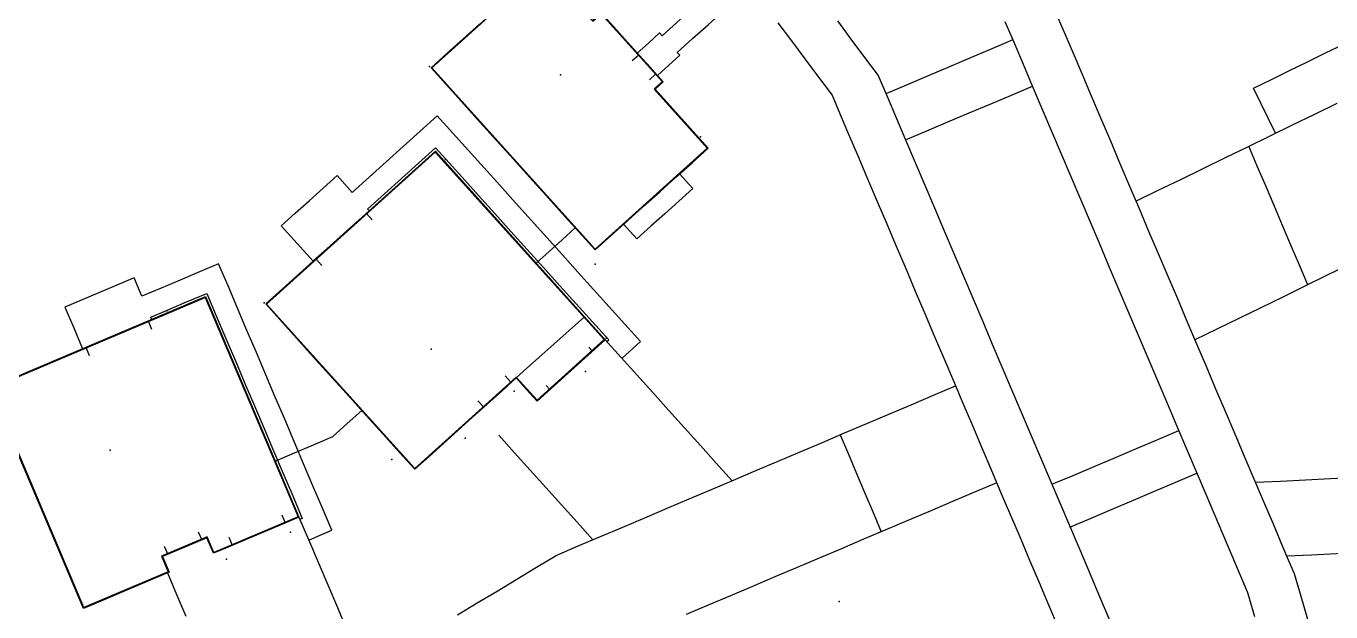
# Model space of a CAD drawing. Header units: metres. Extents: x 337936 to 338469, y 373266 to 374026.
# Drawn here: x 338107.8 to 338159.8, y 373500.3 to 373523.6 of the extents above; entities that cross this region are included whole.
import ezdxf

# ---------------------------------------------------------------- set-up
doc = ezdxf.new("R2010")
doc.units = ezdxf.units.M
for name, color, linetype in [('3D_LINES', 3, 'Continuous'), ('3D_Points', 1, 'Continuous'), ('PLOTS EXTERNAL LEVEL', 6, 'Continuous'), ('PLOTS FFL', 5, 'Continuous')]:
    doc.layers.add(name, color=color, linetype=linetype)

msp = doc.modelspace()

# ---------------------------------------------------------------- linework, layer by layer
at = {"layer": '3D_LINES'}
for points in [[(338136.158, 373525.928, 34.294), (338135.56, 373525.39, 34.292), (338134.963, 373524.852, 34.289), (338134.365, 373524.314, 34.286), (338133.768, 373523.776, 34.283), (338133.17, 373523.238, 34.28), (338133.07, 373523.35, 34.28), (338132.624, 373522.948, 34.278), (338132.178, 373522.547, 34.276), (338132.58, 373522.101, 34.276), (338132.981, 373521.655, 34.276), (338133.427, 373522.057, 34.278), (338133.873, 373522.458, 34.28), (338133.773, 373522.57, 34.28), (338134.386, 373523.122, 34.283), (338134.999, 373523.674, 34.286), (338135.612, 373524.225, 34.289), (338136.225, 373524.777, 34.292), (338136.838, 373525.329, 34.295)], [(338123.954, 373521.96, 34.041), (338124.608, 373521.233, 34.055), (338125.262, 373520.506, 34.068), (338125.917, 373519.78, 34.082), (338126.571, 373519.053, 34.096), (338127.225, 373518.327, 34.109), (338127.879, 373517.6, 34.123), (338128.534, 373516.873, 34.136), (338129.188, 373516.147, 34.15), (338129.842, 373515.42, 34.163), (338130.496, 373514.693, 34.177), (338131.14, 373515.273, 34.189), (338131.784, 373515.853, 34.201), (338132.428, 373516.433, 34.213), (338133.072, 373517.012, 34.225), (338133.716, 373517.592, 34.237), (338134.36, 373518.172, 34.249), (338135.004, 373518.752, 34.261), (338134.638, 373519.157, 34.269), (338134.055, 373519.805, 34.269), (338133.472, 373520.452, 34.269), (338132.889, 373521.1, 34.269), (338133.216, 373521.394, 34.269), (338132.597, 373522.082, 34.269), (338131.977, 373522.77, 34.269), (338131.358, 373523.458, 34.27), (338130.739, 373524.146, 34.27)], [(338140.154, 373523.83, 34.301), (338140.697, 373523.103, 34.302), (338141.241, 373522.376, 34.302), (338141.785, 373521.648, 34.303), (338142.148, 373520.793, 34.304), (338142.511, 373519.937, 34.304), (338142.875, 373519.081, 34.304), (338143.259, 373518.176, 34.305), (338143.643, 373517.271, 34.305), (338144.027, 373516.366, 34.306), (338144.411, 373515.461, 34.306), (338144.795, 373514.556, 34.307), (338145.18, 373513.651, 34.307), (338145.564, 373512.746, 34.307), (338145.948, 373511.841, 34.308), (338146.332, 373510.936, 34.301), (338146.716, 373510.031, 34.285), (338147.101, 373509.126, 34.269), (338147.485, 373508.221, 34.253), (338147.869, 373507.316, 34.237), (338148.253, 373506.411, 34.222), (338148.637, 373505.506, 34.225), (338149.021, 373504.601, 34.263), (338149.406, 373503.695, 34.301), (338149.79, 373502.79, 34.339), (338150.124, 373502.004, 34.358), (338150.457, 373501.217, 34.36), (338150.791, 373500.431, 34.355), (338151.125, 373499.644, 34.348)], [(338148.964, 373523.93, 34.332), (338149.239, 373523.282, 34.332), (338149.515, 373522.633, 34.332), (338149.896, 373521.735, 34.333), (338150.278, 373520.836, 34.333), (338150.659, 373519.937, 34.334), (338151.04, 373519.039, 34.323), (338151.422, 373518.14, 34.307), (338151.803, 373517.242, 34.291), (338152.185, 373516.343, 34.276), (338152.566, 373515.445, 34.26), (338152.947, 373514.546, 34.244), (338153.329, 373513.648, 34.228), (338153.71, 373512.749, 34.213), (338154.092, 373511.85, 34.197), (338154.473, 373510.952, 34.181), (338154.854, 373510.053, 34.166), (338155.236, 373509.155, 34.19), (338155.617, 373508.256, 34.228), (338155.999, 373507.358, 34.266), (338156.38, 373506.459, 34.304), (338156.762, 373505.561, 34.342), (338157.143, 373504.662, 34.38), (338157.524, 373503.763, 34.418), (338157.906, 373502.865, 34.422), (338158.134, 373502.327, 34.424), (338158.363, 373501.788, 34.425), (338158.634, 373500.874, 34.421), (338158.904, 373499.96, 34.412)], [(338125.885, 373523.699, 34.139), (338125.241, 373523.119, 34.107), (338124.598, 373522.54, 34.074), (338123.954, 373521.96, 34.041)], [(338137.784, 373523.756, 33.382), (338138.324, 373523.034, 33.382), (338138.864, 373522.311, 33.382), (338139.404, 373521.589, 33.382), (338139.944, 373520.867, 33.382), (338140.273, 373520.091, 33.382), (338140.603, 373519.315, 33.382), (338140.982, 373518.42, 33.382), (338141.362, 373517.526, 33.382), (338141.742, 373516.631, 33.382), (338142.122, 373515.737, 33.382), (338142.501, 373514.842, 33.382), (338142.881, 373513.948, 33.382), (338143.261, 373513.053, 33.382), (338143.64, 373512.159, 33.382), (338144.02, 373511.264, 33.382), (338144.4, 373510.37, 33.382), (338144.779, 373509.475, 33.382), (338145.159, 373508.581, 33.382), (338145.539, 373507.686, 33.382), (338145.919, 373506.792, 33.382), (338146.298, 373505.897, 33.382), (338146.678, 373505.003, 33.382), (338147.058, 373504.108, 33.382), (338147.437, 373503.214, 33.382), (338147.817, 373502.319, 33.382), (338148.197, 373501.424, 33.382), (338148.576, 373500.53, 33.382), (338148.956, 373499.635, 33.382)], [(338156.804, 373500.052, 34.397), (338156.522, 373501.007, 34.406), (338156.188, 373501.793, 34.407), (338155.854, 373502.58, 34.405), (338155.52, 373503.366, 34.403), (338155.186, 373504.153, 34.37), (338154.852, 373504.939, 34.336), (338154.468, 373505.844, 34.298), (338154.084, 373506.75, 34.26), (338153.7, 373507.655, 34.222), (338153.316, 373508.56, 34.183), (338152.932, 373509.465, 34.187), (338152.547, 373510.37, 34.203), (338152.163, 373511.275, 34.219), (338151.779, 373512.18, 34.235), (338151.395, 373513.085, 34.251), (338151.011, 373513.99, 34.266), (338150.627, 373514.895, 34.282), (338150.242, 373515.8, 34.298), (338149.858, 373516.705, 34.314), (338149.474, 373517.61, 34.327), (338149.09, 373518.515, 34.326), (338148.706, 373519.42, 34.326), (338148.322, 373520.325, 34.326), (338147.937, 373521.23, 34.325), (338147.574, 373522.086, 34.325), (338147.211, 373522.942, 34.324), (338146.848, 373523.797, 34.324)], [(338147.156, 373523.071, 34.324), (338146.312, 373522.713, 34.321), (338145.468, 373522.355, 34.317), (338144.625, 373521.997, 34.314), (338143.781, 373521.639, 34.311), (338142.937, 373521.281, 34.307), (338142.093, 373520.922, 34.304)], [(338157.623, 373519.349, 34.23), (338157.33, 373519.948, 34.241), (338157.038, 373520.548, 34.252), (338156.746, 373521.147, 34.263), (338157.465, 373521.497, 34.26), (338158.184, 373521.848, 34.261), (338158.903, 373522.199, 34.262), (338159.622, 373522.55, 34.263), (338160.341, 373522.9, 34.222), (338160.633, 373522.301, 34.205), (338160.926, 373521.702, 34.189), (338161.218, 373521.103, 34.173)], [(338131.976, 373522.245, 34.275), (338132.238, 373522.481, 34.276)], [(338132.66, 373521.485, 34.275), (338132.922, 373521.721, 34.276)], [(338142.875, 373519.081, 34.304), (338143.718, 373519.44, 34.308), (338144.562, 373519.798, 34.311), (338145.406, 373520.156, 34.315), (338146.25, 373520.514, 34.318), (338147.094, 373520.872, 34.322), (338147.937, 373521.23, 34.325)], [(338152.06, 373516.636, 34.281), (338152.951, 373517.071, 34.273), (338153.842, 373517.505, 34.264), (338154.733, 373517.94, 34.256), (338155.624, 373518.374, 34.248), (338156.515, 373518.809, 34.24), (338157.406, 373519.244, 34.232), (338158.297, 373519.678, 34.223), (338159.188, 373520.113, 34.223), (338160.079, 373520.547, 34.224)], [(338130.963, 373511.037, 34.04), (338131.038, 373511.103, 34.039), (338130.388, 373511.824, 34.039), (338129.739, 373512.545, 34.04), (338129.09, 373513.266, 34.04), (338128.441, 373513.987, 34.041), (338127.792, 373514.708, 34.041), (338127.142, 373515.429, 34.041), (338126.493, 373516.15, 34.042), (338125.844, 373516.871, 34.042), (338125.195, 373517.592, 34.043), (338124.546, 373518.313, 34.043), (338124.135, 373518.769, 34.043), (338123.456, 373518.157, 34.043), (338122.776, 373517.545, 34.043), (338122.097, 373516.933, 34.043), (338121.417, 373516.322, 34.043), (338121.484, 373516.247, 34.043), (338120.927, 373515.745, 34.043), (338120.37, 373515.244, 34.043), (338119.812, 373514.742, 34.043), (338119.255, 373514.24, 34.043), (338118.62, 373514.946, 34.043), (338117.984, 373515.651, 34.043), (338118.542, 373516.153, 34.043), (338119.099, 373516.655, 34.043), (338119.656, 373517.157, 34.043), (338120.214, 373517.659, 34.043), (338120.815, 373516.99, 34.043), (338121.493, 373517.6, 34.043), (338122.17, 373518.21, 34.043), (338122.847, 373518.82, 34.043), (338123.525, 373519.43, 34.043), (338124.202, 373520.04, 34.043), (338124.826, 373519.347, 34.043), (338125.449, 373518.655, 34.043), (338126.073, 373517.962, 34.043), (338126.696, 373517.27, 34.043), (338127.32, 373516.577, 34.043), (338127.944, 373515.885, 34.043), (338128.567, 373515.192, 34.043), (338129.191, 373514.5, 34.043), (338129.814, 373513.807, 34.043), (338130.438, 373513.114, 34.043), (338131.061, 373512.422, 34.043), (338131.685, 373511.729, 34.043), (338132.309, 373511.037, 34.043), (338131.565, 373510.368, 34.043)], [(338158.908, 373513.3, 34.143), (338158.573, 373514.091, 34.156), (338158.237, 373514.881, 34.17), (338157.902, 373515.671, 34.184), (338157.566, 373516.461, 34.198), (338157.231, 373517.251, 34.212), (338156.896, 373518.041, 34.226), (338156.56, 373518.831, 34.239)], [(338130.896, 373511.111, 34.041), (338130.364, 373510.631, 34.041), (338129.832, 373510.152, 34.041), (338129.281, 373509.657, 34.041), (338128.731, 373509.161, 34.041), (338128.181, 373508.666, 34.042), (338127.767, 373509.126, 34.042), (338127.353, 373509.585, 34.042), (338126.772, 373509.063, 34.042), (338126.191, 373508.54, 34.042), (338125.611, 373508.017, 34.042), (338125.03, 373507.494, 34.042), (338124.455, 373506.976, 34.042), (338123.879, 373506.458, 34.043), (338123.304, 373505.94, 34.043), (338122.701, 373506.609, 34.044), (338122.034, 373507.35, 34.035), (338121.366, 373508.091, 34.026), (338120.699, 373508.832, 34.017), (338120.032, 373509.573, 34.008), (338119.365, 373510.314, 33.999), (338118.698, 373511.055, 33.99), (338118.031, 373511.796, 33.982), (338117.364, 373512.537, 33.973), (338118.04, 373513.146, 33.973), (338118.716, 373513.755, 33.973), (338119.393, 373514.364, 33.973), (338120.069, 373514.973, 33.973), (338120.746, 373515.582, 33.973), (338121.422, 373516.191, 33.973), (338122.099, 373516.801, 33.973), (338122.775, 373517.41, 33.973), (338123.452, 373518.019, 33.973), (338124.128, 373518.628, 33.973)], [(338133.866, 373517.727, 34.227), (338134.393, 373517.142, 34.241), (338133.835, 373516.639, 34.215), (338133.277, 373516.137, 34.19), (338132.719, 373515.635, 34.161), (338132.161, 373515.133, 34.132), (338131.634, 373515.718, 34.121)], [(338121.377, 373516.15, 34.018), (338121.612, 373515.888, 34.022)], [(338128.146, 373514.165, 34.08), (338128.666, 373514.634, 34.065), (338129.186, 373515.102, 34.053), (338129.707, 373515.57, 34.1)], [(338119.081, 373503.116, 33.975), (338119.541, 373503.312, 33.975), (338120.002, 373503.507, 33.975), (338119.625, 373504.393, 33.975), (338119.249, 373505.279, 33.975), (338118.873, 373506.165, 33.975), (338118.497, 373507.052, 33.975), (338118.121, 373507.938, 33.975), (338117.745, 373508.824, 33.975), (338117.368, 373509.71, 33.975), (338116.992, 373510.596, 33.975), (338116.616, 373511.483, 33.975), (338116.24, 373512.369, 33.975), (338115.864, 373513.255, 33.975), (338115.488, 373514.141, 33.975), (338114.724, 373513.817, 33.975), (338113.96, 373513.492, 33.975), (338113.196, 373513.168, 33.975), (338112.432, 373512.844, 33.975), (338112.119, 373513.58, 33.975), (338111.429, 373513.287, 33.975), (338110.738, 373512.994, 33.975), (338110.048, 373512.701, 33.975), (338109.357, 373512.408, 33.975), (338109.709, 373511.58, 33.975), (338110.061, 373510.751, 33.975), (338110.751, 373511.044, 33.975), (338111.442, 373511.337, 33.975), (338112.132, 373511.63, 33.975), (338112.822, 373511.923, 33.975), (338112.783, 373512.015, 33.975), (338113.411, 373512.282, 33.975), (338114.211, 373512.621, 33.975), (338115.011, 373512.961, 33.975), (338115.392, 373512.063, 33.975), (338115.773, 373511.166, 33.975), (338116.154, 373510.268, 33.975), (338116.535, 373509.37, 33.975), (338116.916, 373508.472, 33.975), (338117.297, 373507.575, 33.975), (338117.678, 373506.677, 33.975), (338118.059, 373505.779, 33.975), (338118.44, 373504.881, 33.975), (338118.821, 373503.984, 33.975), (338118.729, 373503.945, 33.975)], [(338119.363, 373514.337, 33.997), (338119.598, 373514.075, 34.006)], [(338160.537, 373514.095, 34.128), (338159.661, 373513.668, 34.136), (338158.786, 373513.241, 34.144), (338157.91, 373512.814, 34.152), (338157.035, 373512.387, 34.16), (338156.159, 373511.96, 34.168), (338155.283, 373511.533, 34.176), (338154.408, 373511.106, 34.184)], [(338107.23, 373509.55, 33.975), (338108.089, 373509.914, 33.975), (338108.947, 373510.279, 33.975), (338109.806, 373510.643, 33.975), (338110.665, 373511.007, 33.975), (338111.523, 373511.372, 33.975), (338112.382, 373511.736, 33.975), (338113.241, 373512.101, 33.975), (338114.099, 373512.465, 33.975), (338114.958, 373512.83, 33.975), (338115.331, 373511.951, 33.975), (338115.704, 373511.071, 33.975), (338116.078, 373510.192, 33.975), (338116.451, 373509.312, 33.975), (338116.824, 373508.433, 33.975), (338117.197, 373507.554, 33.975), (338117.571, 373506.674, 33.975), (338117.944, 373505.795, 33.975), (338118.317, 373504.916, 33.975), (338118.691, 373504.036, 33.975), (338118.188, 373503.823, 33.976), (338117.338, 373503.462, 33.975), (338116.489, 373503.102, 33.975), (338115.64, 373502.741, 33.975), (338115.282, 373502.59, 33.975), (338115.019, 373503.211, 33.975), (338114.134, 373502.835, 33.975), (338113.248, 373502.46, 33.975)], [(338125.812, 373508.198, 34.042), (338126.427, 373508.752, 34.042), (338127.041, 373509.305, 34.042), (338127.646, 373509.85, 34.042), (338128.252, 373510.395, 34.042), (338128.857, 373510.94, 34.042), (338129.463, 373511.485, 34.042), (338130.068, 373512.03, 34.042)], [(338112.679, 373511.863, 33.978), (338112.817, 373511.538, 33.99)], [(338130.896, 373511.111, 34.041), (338131.529, 373510.408, 34.041), (338132.162, 373509.705, 34.041), (338132.795, 373509.002, 34.041), (338133.428, 373508.299, 34.041), (338134.061, 373507.596, 34.041), (338134.694, 373506.893, 34.041), (338135.327, 373506.19, 34.041), (338135.96, 373505.487, 34.041)], [(338110.194, 373510.808, 33.977), (338110.332, 373510.483, 33.989)], [(338130.246, 373510.814, 34.05), (338130.39, 373510.655, 34.05)], [(338125.015, 373500.137, 33.953), (338125.8, 373500.611, 33.991), (338126.586, 373501.085, 34.028), (338127.372, 373501.56, 34.066), (338128.157, 373502.034, 34.104), (338128.943, 373502.509, 34.141), (338129.827, 373502.884, 34.181), (338130.712, 373503.26, 34.174), (338131.597, 373503.635, 34.167), (338132.481, 373504.011, 34.159), (338133.366, 373504.386, 34.161), (338134.251, 373504.762, 34.162), (338135.136, 373505.137, 34.164), (338136.02, 373505.513, 34.174), (338136.905, 373505.888, 34.211), (338137.79, 373506.264, 34.247), (338138.674, 373506.64, 34.276), (338139.559, 373507.015, 34.279), (338140.444, 373507.391, 34.283), (338141.328, 373507.766, 34.287), (338142.213, 373508.142, 34.29), (338143.098, 373508.517, 34.294), (338143.983, 373508.893, 34.298), (338144.867, 373509.268, 34.301)], [(338126.914, 373509.664, 34.041), (338127.15, 373509.402, 34.041)], [(338128.544, 373509.282, 34.05), (338128.688, 373509.122, 34.05)], [(338117.742, 373506.271, 33.981), (338118.509, 373506.596, 33.984), (338119.276, 373506.922, 33.998), (338120.043, 373507.248, 34.012), (338120.618, 373507.766, 34.022), (338121.194, 373508.283, 34.042)], [(338125.819, 373508.679, 34.081), (338126.055, 373508.417, 34.066)], [(338126.66, 373507.297, 34.06), (338127.285, 373506.603, 34.075), (338127.91, 373505.908, 34.093), (338128.535, 373505.214, 34.114), (338129.16, 373504.52, 34.135), (338129.786, 373503.826, 34.155), (338130.411, 373503.132, 34.176)], [(338140.265, 373507.315, 34.282), (338140.593, 373506.541, 34.283), (338140.921, 373505.768, 34.283), (338141.249, 373504.995, 34.283), (338141.578, 373504.222, 34.284), (338141.906, 373503.449, 34.281)], [(338148.707, 373505.342, 34.231), (338149.55, 373505.7, 34.231), (338150.394, 373506.059, 34.23), (338151.238, 373506.417, 34.23), (338152.082, 373506.775, 34.229), (338152.925, 373507.133, 34.229), (338153.769, 373507.491, 34.228)], [(338113.512, 373501.838, 33.975), (338112.66, 373501.477, 33.975), (338111.808, 373501.115, 33.975), (338110.956, 373500.753, 33.975), (338110.104, 373500.392, 33.975), (338109.731, 373501.271, 33.975), (338109.358, 373502.15, 33.975), (338108.984, 373503.03, 33.975), (338108.611, 373503.909, 33.975), (338108.238, 373504.788, 33.975), (338107.864, 373505.668, 33.975), (338107.491, 373506.547, 33.975)], [(338171.761, 373506.192, 34.5), (338170.765, 373506.14, 34.5), (338169.769, 373506.088, 34.5), (338168.774, 373506.035, 34.504), (338167.778, 373505.983, 34.508), (338166.782, 373505.931, 34.476), (338165.787, 373505.879, 34.463), (338164.791, 373505.827, 34.45), (338163.795, 373505.774, 34.438), (338162.8, 373505.722, 34.425), (338161.804, 373505.67, 34.412), (338160.808, 373505.618, 34.399), (338159.813, 373505.566, 34.387), (338158.817, 373505.514, 34.374), (338157.821, 373505.461, 34.361), (338156.826, 373505.409, 34.348)], [(338149.429, 373503.639, 34.303), (338150.273, 373503.998, 34.303), (338151.117, 373504.356, 34.302), (338151.961, 373504.714, 34.302), (338152.805, 373505.072, 34.301), (338153.648, 373505.43, 34.301), (338154.492, 373505.788, 34.3)], [(338146.508, 373505.402, 34.236), (338145.624, 373505.027, 34.245), (338144.739, 373504.651, 34.253), (338143.854, 373504.276, 34.262), (338142.97, 373503.9, 34.271), (338142.085, 373503.524, 34.28), (338141.2, 373503.149, 34.281), (338140.315, 373502.773, 34.278), (338139.431, 373502.398, 34.265), (338138.546, 373502.022, 34.24), (338137.661, 373501.647, 34.24), (338136.777, 373501.271, 34.247), (338135.892, 373500.896, 34.255), (338135.007, 373500.52, 34.262), (338134.122, 373500.145, 34.269)], [(338118.002, 373504.127, 33.975), (338118.139, 373503.802, 33.975)], [(338118.69, 373504.037, 33.982), (338119.073, 373503.135, 33.972), (338119.456, 373502.233, 33.955), (338119.839, 373501.331, 33.938), (338120.222, 373500.429, 33.921), (338120.604, 373499.528, 33.904)], [(338114.674, 373503.448, 34.012), (338114.811, 373503.123, 34.003)], [(338115.894, 373503.232, 33.995), (338116.031, 373502.908, 33.986)], [(338171.918, 373503.196, 34.494), (338171.902, 373503.195, 34.494), (338170.915, 373503.143, 34.494), (338169.927, 373503.092, 34.494), (338168.939, 373503.04, 34.494), (338167.951, 373502.988, 34.494), (338166.963, 373502.936, 34.494), (338165.976, 373502.885, 34.494), (338164.988, 373502.833, 34.494), (338164, 373502.781, 34.494), (338163.012, 373502.729, 34.494), (338162.024, 373502.678, 34.494), (338161.037, 373502.626, 34.494), (338160.049, 373502.574, 34.494), (338159.061, 373502.522, 34.494), (338158.073, 373502.47, 34.494)], [(338113.318, 373502.872, 34.012), (338113.456, 373502.547, 34.003)], [(338113.443, 373501.81, 33.986), (338113.809, 373500.948, 33.966), (338114.174, 373500.087, 33.949)]]:
    msp.add_polyline3d(points, dxfattribs=at)
at = {"layer": '3D_Points'}
for p in [(338123.89, 373522.007, 34.05), (338129.115, 373521.68, 34.425), (338134.696, 373519.209, 34.275), (338124.526, 373518.296, 34.05), (338130.502, 373514.13, 34.05), (338117.299, 373512.58, 33.975), (338113.42, 373512.261, 33.975), (338130.942, 373511.176, 34.05), (338123.954, 373510.732, 34.2), (338130.113, 373509.839, 34.05), (338127.265, 373509.056, 34.05), (338111.16, 373506.698, 34.125), (338125.313, 373507.179, 34.05), (338122.386, 373506.326, 34.05), (338118.353, 373503.434, 33.975), (338115.805, 373502.352, 33.975), (338140.221, 373500.671, 34.275)]:
    msp.add_point(p, dxfattribs=at)
at = {"layer": 'PLOTS EXTERNAL LEVEL'}
for points in [[(338123.954, 373521.96, 34.425), (338128.461, 373526.018, 34.425), (338130.412, 373523.851, 34.425), (338130.739, 373524.146, 34.425), (338133.216, 373521.394, 34.425), (338132.889, 373521.1, 34.425), (338135.004, 373518.752, 34.425), (338130.496, 373514.693, 34.425), (338123.954, 373521.96, 34.425)], [(338130.896, 373511.111, 34.2), (338128.181, 373508.666, 34.2), (338127.353, 373509.585, 34.2), (338123.304, 373505.94, 34.2), (338117.364, 373512.537, 34.2), (338124.128, 373518.628, 34.2), (338130.896, 373511.111, 34.2)], [(338113.512, 373501.838, 34.125), (338110.104, 373500.392, 34.125), (338106.371, 373509.185, 34.125), (338114.958, 373512.83, 34.125), (338118.691, 373504.036, 34.125), (338115.282, 373502.59, 34.125), (338115.019, 373503.211, 34.125), (338113.248, 373502.46, 34.125), (338113.512, 373501.838, 34.125)]]:
    msp.add_polyline3d(points, dxfattribs=at)
at = {"layer": 'PLOTS FFL'}
for points in [[(338123.989, 373521.958, 34.425), (338128.459, 373525.983, 34.425), (338130.41, 373523.816, 34.425), (338130.737, 373524.111, 34.425), (338133.181, 373521.396, 34.425), (338132.854, 373521.102, 34.425), (338134.968, 373518.753, 34.425), (338130.498, 373514.729, 34.425), (338123.989, 373521.958, 34.425)], [(338130.861, 373511.113, 34.2), (338128.183, 373508.701, 34.2), (338127.355, 373509.621, 34.2), (338123.306, 373505.975, 34.2), (338117.399, 373512.535, 34.2), (338124.126, 373518.592, 34.2), (338130.861, 373511.113, 34.2)], [(338113.479, 373501.851, 34.125), (338110.117, 373500.424, 34.125), (338106.404, 373509.172, 34.125), (338114.945, 373512.797, 34.125), (338118.658, 373504.05, 34.125), (338115.296, 373502.622, 34.125), (338115.032, 373503.244, 34.125), (338113.216, 373502.473, 34.125), (338113.479, 373501.851, 34.125)]]:
    msp.add_polyline3d(points, dxfattribs=at)

doc.saveas('drawing.dxf')
